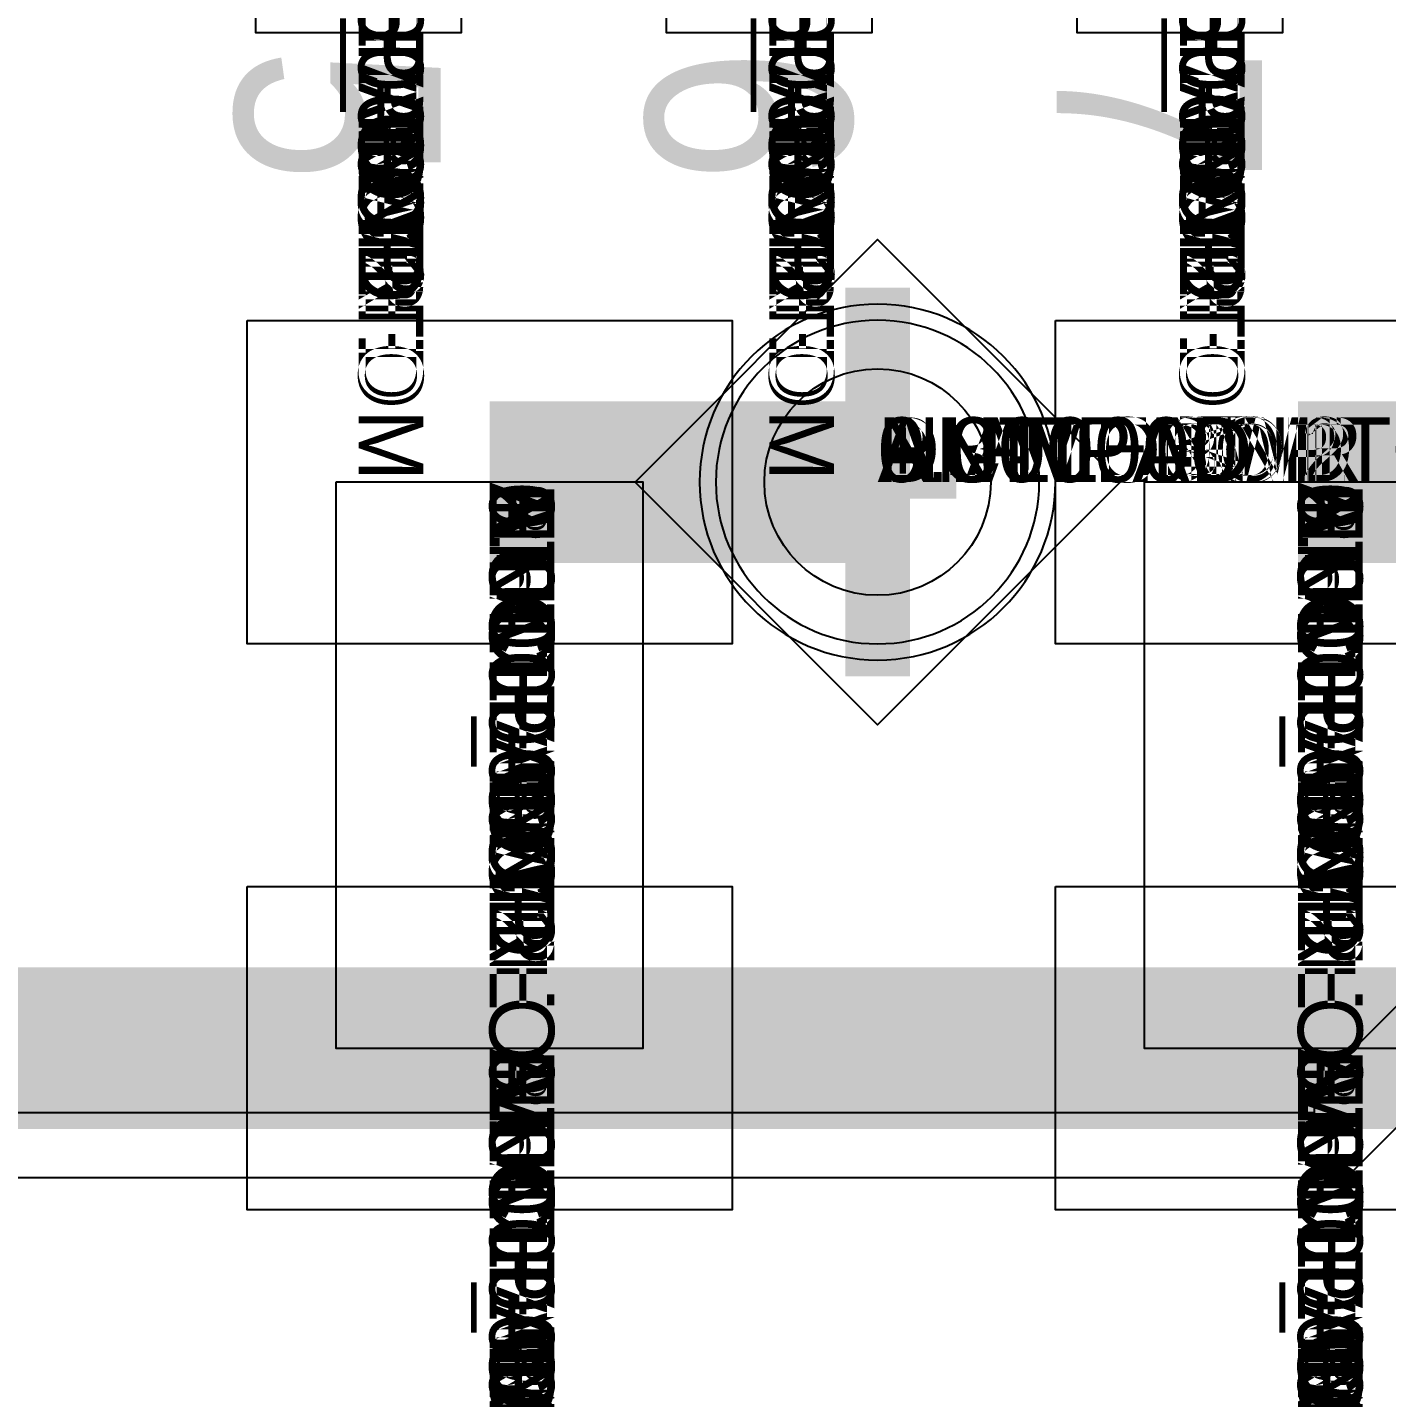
# Model space of a CAD drawing. Extents: x 0 to 323, y 0 to 320.
# Drawn here: x 138.283 to 142.488, y 255.28 to 259.462 of the extents above; entities that cross this region are included whole.
import ezdxf
from ezdxf.enums import TextEntityAlignment as Align

# ---------------------------------------------------------------- set-up
doc = ezdxf.new("R2010")
doc.units = 0
doc.header["$MEASUREMENT"] = 0
doc.layers.get('0').update_dxf_attribs({"linetype": 'CONTINUOUS'})
for name, color, linetype in [('CDN_FIGURES', 7, 'CONTINUOUS'), ('ETCH_BOTTOM', 7, 'CONTINUOUS'), ('ETCH_GND', 3, 'CONTINUOUS'), ('ETCH_INT1', 4, 'CONTINUOUS'), ('ETCH_INT2', 5, 'CONTINUOUS'), ('ETCH_PWR', 6, 'CONTINUOUS'), ('ETCH_TOP', 2, 'CONTINUOUS'), ('MANUFACTURING_NCLEGEND-1-6', 8, 'CONTINUOUS'), ('PACKAGE_GEOMETRY_ASSEMBLY_TOP', 11, 'CONTINUOUS'), ('PACKAGE_GEOMETRY_PIN_NUMBER', 9, 'CONTINUOUS')]:
    doc.layers.add(name, color=color, linetype=linetype)

# ---------------------------------------------------------------- blocks, each defined once
blk = doc.blocks.new('PAD_INFO')
for tag in ['SHAPE_TYPE', 'PAD_HEIGHT', 'PAD_LAYER', 'PAD_TYPE', 'PAD_WIDTH']:
    blk.add_attdef(tag, (0, 0), '', height=0.2)
at = {"flags": 2}
blk.add_attdef('CDN_TYPE', (0, 0), '', height=0.2, dxfattribs=at)
blk = doc.blocks.new('DRILL_INFO')
at = {"flags": 2}
blk.add_attdef('CDN_TYPE', (0, 0), '', height=0.2, dxfattribs=at)
for tag in ['FSHAPE', 'FCHAR', 'DRILL_HEIGHT', 'DIAMETER', 'PLATED', 'DRILL_WIDTH']:
    blk.add_attdef(tag, (0, 0), '', height=0.2)
blk = doc.blocks.new('VIA0700X0300')
at = {"layer": 'ETCH_BOTTOM'}
blk.add_circle((0, 0), 0.35, dxfattribs=at)
at = {"layer": 'ETCH_GND'}
blk.add_circle((0, 0), 0.35, dxfattribs=at)
at = {"layer": 'ETCH_INT1'}
blk.add_circle((0, 0), 0.35, dxfattribs=at)
at = {"layer": 'ETCH_INT2'}
blk.add_circle((0, 0), 0.35, dxfattribs=at)
at = {"layer": 'ETCH_PWR'}
blk.add_circle((0, 0), 0.35, dxfattribs=at)
at = {"layer": 'ETCH_TOP'}
blk.add_circle((0, 0), 0.35, dxfattribs=at)
ref = blk.add_blockref('PAD_INFO', (0, 0))
ref.add_attrib('PAD_LAYER', 'ETCH_TOP', (0, 0), dxfattribs={"height": 0.2})
ref.add_attrib('SHAPE_TYPE', 'NULL', (0, 0), dxfattribs={"height": 0.2})
ref.add_attrib('PAD_TYPE', 'ANTIPAD', (0, 0), dxfattribs={"height": 0.2})
ref.add_attrib('PAD_WIDTH', '0.000000', (0, 0), dxfattribs={"height": 0.2})
ref.add_attrib('PAD_HEIGHT', '0.000000', (0, 0), dxfattribs={"height": 0.2})
ref = blk.add_blockref('PAD_INFO', (0, 0))
ref.add_attrib('PAD_LAYER', 'ETCH_GND', (0, 0), dxfattribs={"height": 0.2})
ref.add_attrib('SHAPE_TYPE', 'NULL', (0, 0), dxfattribs={"height": 0.2})
ref.add_attrib('PAD_TYPE', 'ANTIPAD', (0, 0), dxfattribs={"height": 0.2})
ref.add_attrib('PAD_WIDTH', '0.000000', (0, 0), dxfattribs={"height": 0.2})
ref.add_attrib('PAD_HEIGHT', '0.000000', (0, 0), dxfattribs={"height": 0.2})
ref = blk.add_blockref('PAD_INFO', (0, 0))
ref.add_attrib('PAD_LAYER', 'ETCH_INT1', (0, 0), dxfattribs={"height": 0.2})
ref.add_attrib('SHAPE_TYPE', 'NULL', (0, 0), dxfattribs={"height": 0.2})
ref.add_attrib('PAD_TYPE', 'ANTIPAD', (0, 0), dxfattribs={"height": 0.2})
ref.add_attrib('PAD_WIDTH', '0.000000', (0, 0), dxfattribs={"height": 0.2})
ref.add_attrib('PAD_HEIGHT', '0.000000', (0, 0), dxfattribs={"height": 0.2})
ref = blk.add_blockref('PAD_INFO', (0, 0))
ref.add_attrib('PAD_LAYER', 'ETCH_INT2', (0, 0), dxfattribs={"height": 0.2})
ref.add_attrib('SHAPE_TYPE', 'NULL', (0, 0), dxfattribs={"height": 0.2})
ref.add_attrib('PAD_TYPE', 'ANTIPAD', (0, 0), dxfattribs={"height": 0.2})
ref.add_attrib('PAD_WIDTH', '0.000000', (0, 0), dxfattribs={"height": 0.2})
ref.add_attrib('PAD_HEIGHT', '0.000000', (0, 0), dxfattribs={"height": 0.2})
ref = blk.add_blockref('PAD_INFO', (0, 0))
ref.add_attrib('PAD_LAYER', 'ETCH_PWR', (0, 0), dxfattribs={"height": 0.2})
ref.add_attrib('SHAPE_TYPE', 'NULL', (0, 0), dxfattribs={"height": 0.2})
ref.add_attrib('PAD_TYPE', 'ANTIPAD', (0, 0), dxfattribs={"height": 0.2})
ref.add_attrib('PAD_WIDTH', '0.000000', (0, 0), dxfattribs={"height": 0.2})
ref.add_attrib('PAD_HEIGHT', '0.000000', (0, 0), dxfattribs={"height": 0.2})
ref = blk.add_blockref('PAD_INFO', (0, 0))
ref.add_attrib('PAD_LAYER', 'ETCH_BOTTOM', (0, 0), dxfattribs={"height": 0.2})
ref.add_attrib('SHAPE_TYPE', 'NULL', (0, 0), dxfattribs={"height": 0.2})
ref.add_attrib('PAD_TYPE', 'ANTIPAD', (0, 0), dxfattribs={"height": 0.2})
ref.add_attrib('PAD_WIDTH', '0.000000', (0, 0), dxfattribs={"height": 0.2})
ref.add_attrib('PAD_HEIGHT', '0.000000', (0, 0), dxfattribs={"height": 0.2})
ref = blk.add_blockref('PAD_INFO', (0, 0))
ref.add_attrib('PAD_LAYER', 'ETCH_TOP', (0, 0), dxfattribs={"height": 0.2})
ref.add_attrib('SHAPE_TYPE', 'NULL', (0, 0), dxfattribs={"height": 0.2})
ref.add_attrib('PAD_TYPE', 'THERMAL', (0, 0), dxfattribs={"height": 0.2})
ref.add_attrib('PAD_WIDTH', '0.000000', (0, 0), dxfattribs={"height": 0.2})
ref.add_attrib('PAD_HEIGHT', '0.000000', (0, 0), dxfattribs={"height": 0.2})
ref = blk.add_blockref('PAD_INFO', (0, 0))
ref.add_attrib('PAD_LAYER', 'ETCH_GND', (0, 0), dxfattribs={"height": 0.2})
ref.add_attrib('SHAPE_TYPE', 'NULL', (0, 0), dxfattribs={"height": 0.2})
ref.add_attrib('PAD_TYPE', 'THERMAL', (0, 0), dxfattribs={"height": 0.2})
ref.add_attrib('PAD_WIDTH', '0.000000', (0, 0), dxfattribs={"height": 0.2})
ref.add_attrib('PAD_HEIGHT', '0.000000', (0, 0), dxfattribs={"height": 0.2})
ref = blk.add_blockref('PAD_INFO', (0, 0))
ref.add_attrib('PAD_LAYER', 'ETCH_INT1', (0, 0), dxfattribs={"height": 0.2})
ref.add_attrib('SHAPE_TYPE', 'NULL', (0, 0), dxfattribs={"height": 0.2})
ref.add_attrib('PAD_TYPE', 'THERMAL', (0, 0), dxfattribs={"height": 0.2})
ref.add_attrib('PAD_WIDTH', '0.000000', (0, 0), dxfattribs={"height": 0.2})
ref.add_attrib('PAD_HEIGHT', '0.000000', (0, 0), dxfattribs={"height": 0.2})
ref = blk.add_blockref('PAD_INFO', (0, 0))
ref.add_attrib('PAD_LAYER', 'ETCH_INT2', (0, 0), dxfattribs={"height": 0.2})
ref.add_attrib('SHAPE_TYPE', 'NULL', (0, 0), dxfattribs={"height": 0.2})
ref.add_attrib('PAD_TYPE', 'THERMAL', (0, 0), dxfattribs={"height": 0.2})
ref.add_attrib('PAD_WIDTH', '0.000000', (0, 0), dxfattribs={"height": 0.2})
ref.add_attrib('PAD_HEIGHT', '0.000000', (0, 0), dxfattribs={"height": 0.2})
ref = blk.add_blockref('PAD_INFO', (0, 0))
ref.add_attrib('PAD_LAYER', 'ETCH_PWR', (0, 0), dxfattribs={"height": 0.2})
ref.add_attrib('SHAPE_TYPE', 'NULL', (0, 0), dxfattribs={"height": 0.2})
ref.add_attrib('PAD_TYPE', 'THERMAL', (0, 0), dxfattribs={"height": 0.2})
ref.add_attrib('PAD_WIDTH', '0.000000', (0, 0), dxfattribs={"height": 0.2})
ref.add_attrib('PAD_HEIGHT', '0.000000', (0, 0), dxfattribs={"height": 0.2})
ref = blk.add_blockref('PAD_INFO', (0, 0))
ref.add_attrib('PAD_LAYER', 'ETCH_BOTTOM', (0, 0), dxfattribs={"height": 0.2})
ref.add_attrib('SHAPE_TYPE', 'NULL', (0, 0), dxfattribs={"height": 0.2})
ref.add_attrib('PAD_TYPE', 'THERMAL', (0, 0), dxfattribs={"height": 0.2})
ref.add_attrib('PAD_WIDTH', '0.000000', (0, 0), dxfattribs={"height": 0.2})
ref.add_attrib('PAD_HEIGHT', '0.000000', (0, 0), dxfattribs={"height": 0.2})
ref = blk.add_blockref('PAD_INFO', (0, 0))
ref.add_attrib('PAD_LAYER', 'ETCH_TOP', (0, 0), dxfattribs={"height": 0.2})
ref.add_attrib('SHAPE_TYPE', 'CIRCLE', (0, 0), dxfattribs={"height": 0.2})
ref.add_attrib('PAD_TYPE', 'REGULAR', (0, 0), dxfattribs={"height": 0.2})
ref.add_attrib('PAD_WIDTH', '0.700000', (0, 0), dxfattribs={"height": 0.2})
ref.add_attrib('PAD_HEIGHT', '0.700000', (0, 0), dxfattribs={"height": 0.2})
ref = blk.add_blockref('PAD_INFO', (0, 0))
ref.add_attrib('PAD_LAYER', 'ETCH_GND', (0, 0), dxfattribs={"height": 0.2})
ref.add_attrib('SHAPE_TYPE', 'CIRCLE', (0, 0), dxfattribs={"height": 0.2})
ref.add_attrib('PAD_TYPE', 'REGULAR', (0, 0), dxfattribs={"height": 0.2})
ref.add_attrib('PAD_WIDTH', '0.700000', (0, 0), dxfattribs={"height": 0.2})
ref.add_attrib('PAD_HEIGHT', '0.700000', (0, 0), dxfattribs={"height": 0.2})
ref = blk.add_blockref('PAD_INFO', (0, 0))
ref.add_attrib('PAD_LAYER', 'ETCH_INT1', (0, 0), dxfattribs={"height": 0.2})
ref.add_attrib('SHAPE_TYPE', 'CIRCLE', (0, 0), dxfattribs={"height": 0.2})
ref.add_attrib('PAD_TYPE', 'REGULAR', (0, 0), dxfattribs={"height": 0.2})
ref.add_attrib('PAD_WIDTH', '0.700000', (0, 0), dxfattribs={"height": 0.2})
ref.add_attrib('PAD_HEIGHT', '0.700000', (0, 0), dxfattribs={"height": 0.2})
ref = blk.add_blockref('PAD_INFO', (0, 0))
ref.add_attrib('PAD_LAYER', 'ETCH_INT2', (0, 0), dxfattribs={"height": 0.2})
ref.add_attrib('SHAPE_TYPE', 'CIRCLE', (0, 0), dxfattribs={"height": 0.2})
ref.add_attrib('PAD_TYPE', 'REGULAR', (0, 0), dxfattribs={"height": 0.2})
ref.add_attrib('PAD_WIDTH', '0.700000', (0, 0), dxfattribs={"height": 0.2})
ref.add_attrib('PAD_HEIGHT', '0.700000', (0, 0), dxfattribs={"height": 0.2})
ref = blk.add_blockref('PAD_INFO', (0, 0))
ref.add_attrib('PAD_LAYER', 'ETCH_PWR', (0, 0), dxfattribs={"height": 0.2})
ref.add_attrib('SHAPE_TYPE', 'CIRCLE', (0, 0), dxfattribs={"height": 0.2})
ref.add_attrib('PAD_TYPE', 'REGULAR', (0, 0), dxfattribs={"height": 0.2})
ref.add_attrib('PAD_WIDTH', '0.700000', (0, 0), dxfattribs={"height": 0.2})
ref.add_attrib('PAD_HEIGHT', '0.700000', (0, 0), dxfattribs={"height": 0.2})
ref = blk.add_blockref('PAD_INFO', (0, 0))
ref.add_attrib('PAD_LAYER', 'ETCH_BOTTOM', (0, 0), dxfattribs={"height": 0.2})
ref.add_attrib('SHAPE_TYPE', 'CIRCLE', (0, 0), dxfattribs={"height": 0.2})
ref.add_attrib('PAD_TYPE', 'REGULAR', (0, 0), dxfattribs={"height": 0.2})
ref.add_attrib('PAD_WIDTH', '0.700000', (0, 0), dxfattribs={"height": 0.2})
ref.add_attrib('PAD_HEIGHT', '0.700000', (0, 0), dxfattribs={"height": 0.2})
ref = blk.add_blockref('DRILL_INFO', (0, 0))
ref.add_attrib('DIAMETER', '0.300000', (0, 0), dxfattribs={"height": 0.2})
ref.add_attrib('PLATED', 'PLATED', (0, 0), dxfattribs={"height": 0.2})
ref.add_attrib('FSHAPE', 'DIAMOND', (0, 0), dxfattribs={"height": 0.2})
ref.add_attrib('FCHAR', '+', (0, 0), dxfattribs={"height": 0.2})
ref.add_attrib('DRILL_WIDTH', '1.500000', (0, 0), dxfattribs={"height": 0.2})
ref.add_attrib('DRILL_HEIGHT', '1.500000', (0, 0), dxfattribs={"height": 0.2})
for tag in ['CDN_TYPE', 'PIN']:
    blk.add_attdef(tag, (0, 0), '', height=0.2)
at = {"flags": 2}
for tag in ['PSTKNAME', 'BBV']:
    blk.add_attdef(tag, (0, 0), '', height=0.2, dxfattribs=at)
blk = doc.blocks.new('FIGURE_DIAMOND')
at = {"layer": 'CDN_FIGURES'}
blk.add_lwpolyline([(-0.5, 0), (0, 0.5), (0.5, 0), (0, -0.5)], close=True, dxfattribs=at)
blk = doc.blocks.new('SMD50_25')
at = {"layer": 'ETCH_TOP'}
blk.add_lwpolyline([(-0.635, -0.3175), (-0.635, 0.3175), (0.635, 0.3175), (0.635, -0.3175)], close=True, dxfattribs=at)
ref = blk.add_blockref('PAD_INFO', (0, 0))
ref.add_attrib('PAD_LAYER', 'ETCH_TOP', (0, 0), dxfattribs={"height": 0.2})
ref.add_attrib('SHAPE_TYPE', 'NULL', (0, 0), dxfattribs={"height": 0.2})
ref.add_attrib('PAD_TYPE', 'ANTIPAD', (0, 0), dxfattribs={"height": 0.2})
ref.add_attrib('PAD_WIDTH', '0.000000', (0, 0), dxfattribs={"height": 0.2})
ref.add_attrib('PAD_HEIGHT', '0.000000', (0, 0), dxfattribs={"height": 0.2})
ref = blk.add_blockref('PAD_INFO', (0, 0))
ref.add_attrib('PAD_LAYER', 'ETCH_GND', (0, 0), dxfattribs={"height": 0.2})
ref.add_attrib('SHAPE_TYPE', 'NULL', (0, 0), dxfattribs={"height": 0.2})
ref.add_attrib('PAD_TYPE', 'ANTIPAD', (0, 0), dxfattribs={"height": 0.2})
ref.add_attrib('PAD_WIDTH', '0.000000', (0, 0), dxfattribs={"height": 0.2})
ref.add_attrib('PAD_HEIGHT', '0.000000', (0, 0), dxfattribs={"height": 0.2})
ref = blk.add_blockref('PAD_INFO', (0, 0))
ref.add_attrib('PAD_LAYER', 'ETCH_INT1', (0, 0), dxfattribs={"height": 0.2})
ref.add_attrib('SHAPE_TYPE', 'NULL', (0, 0), dxfattribs={"height": 0.2})
ref.add_attrib('PAD_TYPE', 'ANTIPAD', (0, 0), dxfattribs={"height": 0.2})
ref.add_attrib('PAD_WIDTH', '0.000000', (0, 0), dxfattribs={"height": 0.2})
ref.add_attrib('PAD_HEIGHT', '0.000000', (0, 0), dxfattribs={"height": 0.2})
ref = blk.add_blockref('PAD_INFO', (0, 0))
ref.add_attrib('PAD_LAYER', 'ETCH_INT2', (0, 0), dxfattribs={"height": 0.2})
ref.add_attrib('SHAPE_TYPE', 'NULL', (0, 0), dxfattribs={"height": 0.2})
ref.add_attrib('PAD_TYPE', 'ANTIPAD', (0, 0), dxfattribs={"height": 0.2})
ref.add_attrib('PAD_WIDTH', '0.000000', (0, 0), dxfattribs={"height": 0.2})
ref.add_attrib('PAD_HEIGHT', '0.000000', (0, 0), dxfattribs={"height": 0.2})
ref = blk.add_blockref('PAD_INFO', (0, 0))
ref.add_attrib('PAD_LAYER', 'ETCH_PWR', (0, 0), dxfattribs={"height": 0.2})
ref.add_attrib('SHAPE_TYPE', 'NULL', (0, 0), dxfattribs={"height": 0.2})
ref.add_attrib('PAD_TYPE', 'ANTIPAD', (0, 0), dxfattribs={"height": 0.2})
ref.add_attrib('PAD_WIDTH', '0.000000', (0, 0), dxfattribs={"height": 0.2})
ref.add_attrib('PAD_HEIGHT', '0.000000', (0, 0), dxfattribs={"height": 0.2})
ref = blk.add_blockref('PAD_INFO', (0, 0))
ref.add_attrib('PAD_LAYER', 'ETCH_BOTTOM', (0, 0), dxfattribs={"height": 0.2})
ref.add_attrib('SHAPE_TYPE', 'NULL', (0, 0), dxfattribs={"height": 0.2})
ref.add_attrib('PAD_TYPE', 'ANTIPAD', (0, 0), dxfattribs={"height": 0.2})
ref.add_attrib('PAD_WIDTH', '0.000000', (0, 0), dxfattribs={"height": 0.2})
ref.add_attrib('PAD_HEIGHT', '0.000000', (0, 0), dxfattribs={"height": 0.2})
ref = blk.add_blockref('PAD_INFO', (0, 0))
ref.add_attrib('PAD_LAYER', 'ETCH_TOP', (0, 0), dxfattribs={"height": 0.2})
ref.add_attrib('SHAPE_TYPE', 'NULL', (0, 0), dxfattribs={"height": 0.2})
ref.add_attrib('PAD_TYPE', 'THERMAL', (0, 0), dxfattribs={"height": 0.2})
ref.add_attrib('PAD_WIDTH', '0.000000', (0, 0), dxfattribs={"height": 0.2})
ref.add_attrib('PAD_HEIGHT', '0.000000', (0, 0), dxfattribs={"height": 0.2})
ref = blk.add_blockref('PAD_INFO', (0, 0))
ref.add_attrib('PAD_LAYER', 'ETCH_GND', (0, 0), dxfattribs={"height": 0.2})
ref.add_attrib('SHAPE_TYPE', 'NULL', (0, 0), dxfattribs={"height": 0.2})
ref.add_attrib('PAD_TYPE', 'THERMAL', (0, 0), dxfattribs={"height": 0.2})
ref.add_attrib('PAD_WIDTH', '0.000000', (0, 0), dxfattribs={"height": 0.2})
ref.add_attrib('PAD_HEIGHT', '0.000000', (0, 0), dxfattribs={"height": 0.2})
ref = blk.add_blockref('PAD_INFO', (0, 0))
ref.add_attrib('PAD_LAYER', 'ETCH_INT1', (0, 0), dxfattribs={"height": 0.2})
ref.add_attrib('SHAPE_TYPE', 'NULL', (0, 0), dxfattribs={"height": 0.2})
ref.add_attrib('PAD_TYPE', 'THERMAL', (0, 0), dxfattribs={"height": 0.2})
ref.add_attrib('PAD_WIDTH', '0.000000', (0, 0), dxfattribs={"height": 0.2})
ref.add_attrib('PAD_HEIGHT', '0.000000', (0, 0), dxfattribs={"height": 0.2})
ref = blk.add_blockref('PAD_INFO', (0, 0))
ref.add_attrib('PAD_LAYER', 'ETCH_INT2', (0, 0), dxfattribs={"height": 0.2})
ref.add_attrib('SHAPE_TYPE', 'NULL', (0, 0), dxfattribs={"height": 0.2})
ref.add_attrib('PAD_TYPE', 'THERMAL', (0, 0), dxfattribs={"height": 0.2})
ref.add_attrib('PAD_WIDTH', '0.000000', (0, 0), dxfattribs={"height": 0.2})
ref.add_attrib('PAD_HEIGHT', '0.000000', (0, 0), dxfattribs={"height": 0.2})
ref = blk.add_blockref('PAD_INFO', (0, 0))
ref.add_attrib('PAD_LAYER', 'ETCH_PWR', (0, 0), dxfattribs={"height": 0.2})
ref.add_attrib('SHAPE_TYPE', 'NULL', (0, 0), dxfattribs={"height": 0.2})
ref.add_attrib('PAD_TYPE', 'THERMAL', (0, 0), dxfattribs={"height": 0.2})
ref.add_attrib('PAD_WIDTH', '0.000000', (0, 0), dxfattribs={"height": 0.2})
ref.add_attrib('PAD_HEIGHT', '0.000000', (0, 0), dxfattribs={"height": 0.2})
ref = blk.add_blockref('PAD_INFO', (0, 0))
ref.add_attrib('PAD_LAYER', 'ETCH_BOTTOM', (0, 0), dxfattribs={"height": 0.2})
ref.add_attrib('SHAPE_TYPE', 'NULL', (0, 0), dxfattribs={"height": 0.2})
ref.add_attrib('PAD_TYPE', 'THERMAL', (0, 0), dxfattribs={"height": 0.2})
ref.add_attrib('PAD_WIDTH', '0.000000', (0, 0), dxfattribs={"height": 0.2})
ref.add_attrib('PAD_HEIGHT', '0.000000', (0, 0), dxfattribs={"height": 0.2})
ref = blk.add_blockref('PAD_INFO', (0, 0))
ref.add_attrib('PAD_LAYER', 'ETCH_TOP', (0, 0), dxfattribs={"height": 0.2})
ref.add_attrib('SHAPE_TYPE', 'RECTANGLE', (0, 0), dxfattribs={"height": 0.2})
ref.add_attrib('PAD_TYPE', 'REGULAR', (0, 0), dxfattribs={"height": 0.2})
ref.add_attrib('PAD_WIDTH', '1.270000', (0, 0), dxfattribs={"height": 0.2})
ref.add_attrib('PAD_HEIGHT', '0.635000', (0, 0), dxfattribs={"height": 0.2})
ref = blk.add_blockref('PAD_INFO', (0, 0))
ref.add_attrib('PAD_LAYER', 'ETCH_GND', (0, 0), dxfattribs={"height": 0.2})
ref.add_attrib('SHAPE_TYPE', 'NULL', (0, 0), dxfattribs={"height": 0.2})
ref.add_attrib('PAD_TYPE', 'REGULAR', (0, 0), dxfattribs={"height": 0.2})
ref.add_attrib('PAD_WIDTH', '0.000000', (0, 0), dxfattribs={"height": 0.2})
ref.add_attrib('PAD_HEIGHT', '0.000000', (0, 0), dxfattribs={"height": 0.2})
ref = blk.add_blockref('PAD_INFO', (0, 0))
ref.add_attrib('PAD_LAYER', 'ETCH_INT1', (0, 0), dxfattribs={"height": 0.2})
ref.add_attrib('SHAPE_TYPE', 'NULL', (0, 0), dxfattribs={"height": 0.2})
ref.add_attrib('PAD_TYPE', 'REGULAR', (0, 0), dxfattribs={"height": 0.2})
ref.add_attrib('PAD_WIDTH', '0.000000', (0, 0), dxfattribs={"height": 0.2})
ref.add_attrib('PAD_HEIGHT', '0.000000', (0, 0), dxfattribs={"height": 0.2})
ref = blk.add_blockref('PAD_INFO', (0, 0))
ref.add_attrib('PAD_LAYER', 'ETCH_INT2', (0, 0), dxfattribs={"height": 0.2})
ref.add_attrib('SHAPE_TYPE', 'NULL', (0, 0), dxfattribs={"height": 0.2})
ref.add_attrib('PAD_TYPE', 'REGULAR', (0, 0), dxfattribs={"height": 0.2})
ref.add_attrib('PAD_WIDTH', '0.000000', (0, 0), dxfattribs={"height": 0.2})
ref.add_attrib('PAD_HEIGHT', '0.000000', (0, 0), dxfattribs={"height": 0.2})
ref = blk.add_blockref('PAD_INFO', (0, 0))
ref.add_attrib('PAD_LAYER', 'ETCH_PWR', (0, 0), dxfattribs={"height": 0.2})
ref.add_attrib('SHAPE_TYPE', 'NULL', (0, 0), dxfattribs={"height": 0.2})
ref.add_attrib('PAD_TYPE', 'REGULAR', (0, 0), dxfattribs={"height": 0.2})
ref.add_attrib('PAD_WIDTH', '0.000000', (0, 0), dxfattribs={"height": 0.2})
ref.add_attrib('PAD_HEIGHT', '0.000000', (0, 0), dxfattribs={"height": 0.2})
ref = blk.add_blockref('PAD_INFO', (0, 0))
ref.add_attrib('PAD_LAYER', 'ETCH_BOTTOM', (0, 0), dxfattribs={"height": 0.2})
ref.add_attrib('SHAPE_TYPE', 'NULL', (0, 0), dxfattribs={"height": 0.2})
ref.add_attrib('PAD_TYPE', 'REGULAR', (0, 0), dxfattribs={"height": 0.2})
ref.add_attrib('PAD_WIDTH', '0.000000', (0, 0), dxfattribs={"height": 0.2})
ref.add_attrib('PAD_HEIGHT', '0.000000', (0, 0), dxfattribs={"height": 0.2})
ref = blk.add_blockref('DRILL_INFO', (0, 0))
ref.add_attrib('DIAMETER', '0.000000', (0, 0), dxfattribs={"height": 0.2})
ref.add_attrib('PLATED', 'NON_PLATED', (0, 0), dxfattribs={"height": 0.2})
ref.add_attrib('FSHAPE', 'NULL', (0, 0), dxfattribs={"height": 0.2})
ref.add_attrib('DRILL_WIDTH', '0.000000', (0, 0), dxfattribs={"height": 0.2})
ref.add_attrib('DRILL_HEIGHT', '0.000000', (0, 0), dxfattribs={"height": 0.2})
for tag in ['CDN_TYPE', 'PIN']:
    blk.add_attdef(tag, (0, 0), '', height=0.2)
at = {"flags": 2}
for tag in ['PSTKNAME', 'BBV']:
    blk.add_attdef(tag, (0, 0), '', height=0.2, dxfattribs=at)
blk = doc.blocks.new('SOIC8')
at = {"layer": 'ETCH_TOP'}
for p in [(2.4765, 0.635), (2.4765, -1.905), (2.4765, -0.635)]:
    blk.add_blockref('SMD50_25', p, dxfattribs=at)
at = {"flags": 2}
for tag in ['SYMBOL_TYPE', 'CDN_TYPE', 'REFDES']:
    blk.add_attdef(tag, (0, 0), '', height=0.2, dxfattribs=at)
blk = doc.blocks.new('RC1000X1500TS')
at = {"layer": 'ETCH_TOP'}
blk.add_lwpolyline([(-0.5, -0.75), (-0.5, 0.75), (0.5, 0.75), (0.5, -0.75)], close=True, dxfattribs=at)
ref = blk.add_blockref('PAD_INFO', (0, 0))
ref.add_attrib('PAD_LAYER', 'ETCH_TOP', (0, 0), dxfattribs={"height": 0.2})
ref.add_attrib('SHAPE_TYPE', 'NULL', (0, 0), dxfattribs={"height": 0.2})
ref.add_attrib('PAD_TYPE', 'ANTIPAD', (0, 0), dxfattribs={"height": 0.2})
ref.add_attrib('PAD_WIDTH', '0.000000', (0, 0), dxfattribs={"height": 0.2})
ref.add_attrib('PAD_HEIGHT', '0.000000', (0, 0), dxfattribs={"height": 0.2})
ref = blk.add_blockref('PAD_INFO', (0, 0))
ref.add_attrib('PAD_LAYER', 'ETCH_GND', (0, 0), dxfattribs={"height": 0.2})
ref.add_attrib('SHAPE_TYPE', 'NULL', (0, 0), dxfattribs={"height": 0.2})
ref.add_attrib('PAD_TYPE', 'ANTIPAD', (0, 0), dxfattribs={"height": 0.2})
ref.add_attrib('PAD_WIDTH', '0.000000', (0, 0), dxfattribs={"height": 0.2})
ref.add_attrib('PAD_HEIGHT', '0.000000', (0, 0), dxfattribs={"height": 0.2})
ref = blk.add_blockref('PAD_INFO', (0, 0))
ref.add_attrib('PAD_LAYER', 'ETCH_INT1', (0, 0), dxfattribs={"height": 0.2})
ref.add_attrib('SHAPE_TYPE', 'NULL', (0, 0), dxfattribs={"height": 0.2})
ref.add_attrib('PAD_TYPE', 'ANTIPAD', (0, 0), dxfattribs={"height": 0.2})
ref.add_attrib('PAD_WIDTH', '0.000000', (0, 0), dxfattribs={"height": 0.2})
ref.add_attrib('PAD_HEIGHT', '0.000000', (0, 0), dxfattribs={"height": 0.2})
ref = blk.add_blockref('PAD_INFO', (0, 0))
ref.add_attrib('PAD_LAYER', 'ETCH_INT2', (0, 0), dxfattribs={"height": 0.2})
ref.add_attrib('SHAPE_TYPE', 'NULL', (0, 0), dxfattribs={"height": 0.2})
ref.add_attrib('PAD_TYPE', 'ANTIPAD', (0, 0), dxfattribs={"height": 0.2})
ref.add_attrib('PAD_WIDTH', '0.000000', (0, 0), dxfattribs={"height": 0.2})
ref.add_attrib('PAD_HEIGHT', '0.000000', (0, 0), dxfattribs={"height": 0.2})
ref = blk.add_blockref('PAD_INFO', (0, 0))
ref.add_attrib('PAD_LAYER', 'ETCH_PWR', (0, 0), dxfattribs={"height": 0.2})
ref.add_attrib('SHAPE_TYPE', 'NULL', (0, 0), dxfattribs={"height": 0.2})
ref.add_attrib('PAD_TYPE', 'ANTIPAD', (0, 0), dxfattribs={"height": 0.2})
ref.add_attrib('PAD_WIDTH', '0.000000', (0, 0), dxfattribs={"height": 0.2})
ref.add_attrib('PAD_HEIGHT', '0.000000', (0, 0), dxfattribs={"height": 0.2})
ref = blk.add_blockref('PAD_INFO', (0, 0))
ref.add_attrib('PAD_LAYER', 'ETCH_BOTTOM', (0, 0), dxfattribs={"height": 0.2})
ref.add_attrib('SHAPE_TYPE', 'NULL', (0, 0), dxfattribs={"height": 0.2})
ref.add_attrib('PAD_TYPE', 'ANTIPAD', (0, 0), dxfattribs={"height": 0.2})
ref.add_attrib('PAD_WIDTH', '0.000000', (0, 0), dxfattribs={"height": 0.2})
ref.add_attrib('PAD_HEIGHT', '0.000000', (0, 0), dxfattribs={"height": 0.2})
ref = blk.add_blockref('PAD_INFO', (0, 0))
ref.add_attrib('PAD_LAYER', 'ETCH_TOP', (0, 0), dxfattribs={"height": 0.2})
ref.add_attrib('SHAPE_TYPE', 'NULL', (0, 0), dxfattribs={"height": 0.2})
ref.add_attrib('PAD_TYPE', 'THERMAL', (0, 0), dxfattribs={"height": 0.2})
ref.add_attrib('PAD_WIDTH', '0.000000', (0, 0), dxfattribs={"height": 0.2})
ref.add_attrib('PAD_HEIGHT', '0.000000', (0, 0), dxfattribs={"height": 0.2})
ref = blk.add_blockref('PAD_INFO', (0, 0))
ref.add_attrib('PAD_LAYER', 'ETCH_GND', (0, 0), dxfattribs={"height": 0.2})
ref.add_attrib('SHAPE_TYPE', 'NULL', (0, 0), dxfattribs={"height": 0.2})
ref.add_attrib('PAD_TYPE', 'THERMAL', (0, 0), dxfattribs={"height": 0.2})
ref.add_attrib('PAD_WIDTH', '0.000000', (0, 0), dxfattribs={"height": 0.2})
ref.add_attrib('PAD_HEIGHT', '0.000000', (0, 0), dxfattribs={"height": 0.2})
ref = blk.add_blockref('PAD_INFO', (0, 0))
ref.add_attrib('PAD_LAYER', 'ETCH_INT1', (0, 0), dxfattribs={"height": 0.2})
ref.add_attrib('SHAPE_TYPE', 'NULL', (0, 0), dxfattribs={"height": 0.2})
ref.add_attrib('PAD_TYPE', 'THERMAL', (0, 0), dxfattribs={"height": 0.2})
ref.add_attrib('PAD_WIDTH', '0.000000', (0, 0), dxfattribs={"height": 0.2})
ref.add_attrib('PAD_HEIGHT', '0.000000', (0, 0), dxfattribs={"height": 0.2})
ref = blk.add_blockref('PAD_INFO', (0, 0))
ref.add_attrib('PAD_LAYER', 'ETCH_INT2', (0, 0), dxfattribs={"height": 0.2})
ref.add_attrib('SHAPE_TYPE', 'NULL', (0, 0), dxfattribs={"height": 0.2})
ref.add_attrib('PAD_TYPE', 'THERMAL', (0, 0), dxfattribs={"height": 0.2})
ref.add_attrib('PAD_WIDTH', '0.000000', (0, 0), dxfattribs={"height": 0.2})
ref.add_attrib('PAD_HEIGHT', '0.000000', (0, 0), dxfattribs={"height": 0.2})
ref = blk.add_blockref('PAD_INFO', (0, 0))
ref.add_attrib('PAD_LAYER', 'ETCH_PWR', (0, 0), dxfattribs={"height": 0.2})
ref.add_attrib('SHAPE_TYPE', 'NULL', (0, 0), dxfattribs={"height": 0.2})
ref.add_attrib('PAD_TYPE', 'THERMAL', (0, 0), dxfattribs={"height": 0.2})
ref.add_attrib('PAD_WIDTH', '0.000000', (0, 0), dxfattribs={"height": 0.2})
ref.add_attrib('PAD_HEIGHT', '0.000000', (0, 0), dxfattribs={"height": 0.2})
ref = blk.add_blockref('PAD_INFO', (0, 0))
ref.add_attrib('PAD_LAYER', 'ETCH_BOTTOM', (0, 0), dxfattribs={"height": 0.2})
ref.add_attrib('SHAPE_TYPE', 'NULL', (0, 0), dxfattribs={"height": 0.2})
ref.add_attrib('PAD_TYPE', 'THERMAL', (0, 0), dxfattribs={"height": 0.2})
ref.add_attrib('PAD_WIDTH', '0.000000', (0, 0), dxfattribs={"height": 0.2})
ref.add_attrib('PAD_HEIGHT', '0.000000', (0, 0), dxfattribs={"height": 0.2})
ref = blk.add_blockref('PAD_INFO', (0, 0))
ref.add_attrib('PAD_LAYER', 'ETCH_GND', (0, 0), dxfattribs={"height": 0.2})
ref.add_attrib('SHAPE_TYPE', 'NULL', (0, 0), dxfattribs={"height": 0.2})
ref.add_attrib('PAD_TYPE', 'REGULAR', (0, 0), dxfattribs={"height": 0.2})
ref.add_attrib('PAD_WIDTH', '0.000000', (0, 0), dxfattribs={"height": 0.2})
ref.add_attrib('PAD_HEIGHT', '0.000000', (0, 0), dxfattribs={"height": 0.2})
ref = blk.add_blockref('PAD_INFO', (0, 0))
ref.add_attrib('PAD_LAYER', 'ETCH_INT1', (0, 0), dxfattribs={"height": 0.2})
ref.add_attrib('SHAPE_TYPE', 'NULL', (0, 0), dxfattribs={"height": 0.2})
ref.add_attrib('PAD_TYPE', 'REGULAR', (0, 0), dxfattribs={"height": 0.2})
ref.add_attrib('PAD_WIDTH', '0.000000', (0, 0), dxfattribs={"height": 0.2})
ref.add_attrib('PAD_HEIGHT', '0.000000', (0, 0), dxfattribs={"height": 0.2})
ref = blk.add_blockref('PAD_INFO', (0, 0))
ref.add_attrib('PAD_LAYER', 'ETCH_INT2', (0, 0), dxfattribs={"height": 0.2})
ref.add_attrib('SHAPE_TYPE', 'NULL', (0, 0), dxfattribs={"height": 0.2})
ref.add_attrib('PAD_TYPE', 'REGULAR', (0, 0), dxfattribs={"height": 0.2})
ref.add_attrib('PAD_WIDTH', '0.000000', (0, 0), dxfattribs={"height": 0.2})
ref.add_attrib('PAD_HEIGHT', '0.000000', (0, 0), dxfattribs={"height": 0.2})
ref = blk.add_blockref('PAD_INFO', (0, 0))
ref.add_attrib('PAD_LAYER', 'ETCH_PWR', (0, 0), dxfattribs={"height": 0.2})
ref.add_attrib('SHAPE_TYPE', 'NULL', (0, 0), dxfattribs={"height": 0.2})
ref.add_attrib('PAD_TYPE', 'REGULAR', (0, 0), dxfattribs={"height": 0.2})
ref.add_attrib('PAD_WIDTH', '0.000000', (0, 0), dxfattribs={"height": 0.2})
ref.add_attrib('PAD_HEIGHT', '0.000000', (0, 0), dxfattribs={"height": 0.2})
ref = blk.add_blockref('PAD_INFO', (0, 0))
ref.add_attrib('PAD_LAYER', 'ETCH_BOTTOM', (0, 0), dxfattribs={"height": 0.2})
ref.add_attrib('SHAPE_TYPE', 'NULL', (0, 0), dxfattribs={"height": 0.2})
ref.add_attrib('PAD_TYPE', 'REGULAR', (0, 0), dxfattribs={"height": 0.2})
ref.add_attrib('PAD_WIDTH', '0.000000', (0, 0), dxfattribs={"height": 0.2})
ref.add_attrib('PAD_HEIGHT', '0.000000', (0, 0), dxfattribs={"height": 0.2})
ref = blk.add_blockref('DRILL_INFO', (0, 0))
ref.add_attrib('DIAMETER', '0.000000', (0, 0), dxfattribs={"height": 0.2})
ref.add_attrib('PLATED', 'PLATED', (0, 0), dxfattribs={"height": 0.2})
ref.add_attrib('FSHAPE', 'NULL', (0, 0), dxfattribs={"height": 0.2})
ref.add_attrib('DRILL_WIDTH', '0.000000', (0, 0), dxfattribs={"height": 0.2})
ref.add_attrib('DRILL_HEIGHT', '0.000000', (0, 0), dxfattribs={"height": 0.2})
ref = blk.add_blockref('PAD_INFO', (0, 0))
ref.add_attrib('PAD_LAYER', 'ETCH_TOP', (0, 0), dxfattribs={"height": 0.2})
ref.add_attrib('SHAPE_TYPE', 'RECTANGLE', (0, 0), dxfattribs={"height": 0.2})
ref.add_attrib('PAD_TYPE', 'REGULAR', (0, 0), dxfattribs={"height": 0.2})
ref.add_attrib('PAD_WIDTH', '1.000000', (0, 0), dxfattribs={"height": 0.2})
ref.add_attrib('PAD_HEIGHT', '1.500000', (0, 0), dxfattribs={"height": 0.2})
for tag in ['CDN_TYPE', 'PIN']:
    blk.add_attdef(tag, (0, 0), '', height=0.2)
at = {"flags": 2}
for tag in ['PSTKNAME', 'BBV']:
    blk.add_attdef(tag, (0, 0), '', height=0.2, dxfattribs=at)
blk = doc.blocks.new('F56')
at = {"layer": 'PACKAGE_GEOMETRY_ASSEMBLY_TOP'}
blk.add_lwpolyline([(0, -0.475), (1.75, -0.475), (1.75, 0.475), (0, 0.475)], close=True, dxfattribs=at)
at = {"layer": 'ETCH_TOP'}
ref = blk.add_blockref('RC1000X1500TS', (0, 0), dxfattribs=at)
ref.add_attrib('CDN_TYPE', 'PIN', (0, 0), dxfattribs={"height": 0.2})
ref.add_attrib('PIN', '1', (0, 0), dxfattribs={"height": 0.2})
ref = blk.add_blockref('RC1000X1500TS', (1.75, 0), dxfattribs=at)
ref.add_attrib('CDN_TYPE', 'PIN', (0, 0), dxfattribs={"height": 0.2})
ref.add_attrib('PIN', '2', (0, 0), dxfattribs={"height": 0.2})
at = {"flags": 2}
for tag in ['SYMBOL_TYPE', 'CDN_TYPE', 'REFDES']:
    blk.add_attdef(tag, (0, 0), '', height=0.2, dxfattribs=at)

msp = doc.modelspace()

# ---------------------------------------------------------------- linework, layer by layer
at = {"layer": 'ETCH_BOTTOM'}
for points in [[(140.9126, 258.0555, 0.2, 0.2, 0), (140.9126, 258.6563, 0.2, 0.2, 0)], [(140.9126, 257.4547, 0.2, 0.2, 0), (140.9126, 258.0555, 0.2, 0.2, 0)]]:
    msp.add_lwpolyline(points, format="xyseb", dxfattribs=at)
msp.add_lwpolyline([(141.4627, 258.0555, 1), (140.3625, 258.0555, 1)], format="xyb", close=True, dxfattribs=at)
at = {"layer": 'ETCH_INT1'}
msp.add_lwpolyline([(141.4127, 258.0555, 1), (140.4125, 258.0555, 1)], format="xyb", close=True, dxfattribs=at)
at = {"layer": 'ETCH_INT2'}
msp.add_lwpolyline([(140.9126, 258.5556, 1), (140.9126, 257.5554, 1)], format="xyb", close=True, dxfattribs=at)
at = {"layer": 'ETCH_PWR'}
msp.add_lwpolyline([(155.3126, 265.5055), (150.8126, 261.0055), (150.8126, 258.0805), (149.7876, 258.0805), (149.3126, 257.6055), (148.8126, 257.6055), (147.6376, 258.7805), (144.8626, 258.7805), (142.2626, 256.1805), (142.2626, 256.1055), (134.6126, 256.1055), (132.7126, 258.0055), (130.7626, 258.0055), (129.8771, 258.891), (129.8733, 258.9001, 0.195293), (129.6072, 259.1662), (129.5981, 259.17), (129.1626, 259.6055), (127.9126, 259.6055), (127.0626, 258.7555)], format="xyb", dxfattribs=at)
msp.add_lwpolyline([(127.3126, 258.5055), (128.1626, 259.3555), (129.0626, 259.3555), (130.6626, 257.7555), (132.6126, 257.7555), (134.4626, 255.9055), (142.3626, 255.9055), (142.4125, 255.9554), (142.4127, 255.9554), (142.4127, 255.9556), (145.0875, 258.6304), (147.5377, 258.6304), (148.2126, 257.9555), (148.2126, 257.9055), (148.2626, 257.9055), (148.7626, 257.4055), (149.3626, 257.4055), (149.8626, 257.9055), (151.0126, 257.9055), (151.0626, 257.9555), (151.0626, 261.0055), (155.3626, 265.3055)], dxfattribs=at)
msp.add_lwpolyline([(141.4127, 258.0555, 1), (140.4125, 258.0555, 1)], format="xyb", close=True, dxfattribs=at)
at = {"layer": 'ETCH_TOP'}
for points in [[(139.7126, 258.0555, 0.5, 0.5, 0), (140.9126, 258.0555, 0.5, 0.5, 0)], [(142.2126, 258.0555, 0.5, 0.5, 0), (143.2626, 258.0555, 0.5, 0.5, 0)], [(142.2126, 256.3055, 0.5, 0.5, 0), (143.5126, 256.3055, 0.5, 0.5, 0), (144.2126, 257.0055, 0.5, 0.5, 0)], [(137.2126, 256.3055, 0.5, 0.5, 0), (139.7126, 256.3055, 0.5, 0.5, 0)], [(139.7126, 256.3055, 0.5, 0.5, 0), (142.2126, 256.3055, 0.5, 0.5, 0)]]:
    msp.add_lwpolyline(points, format="xyseb", dxfattribs=at)

# ---------------------------------------------------------------- block references
at = {"rotation": 270}
for name, p in [('SOIC8', (141.2126, 262.5555)), ('F56', (142.2126, 258.0555)), ('F56', (139.7126, 258.0555))]:
    msp.add_blockref(name, p, dxfattribs=at)
at = {"layer": 'ETCH_TOP'}
msp.add_blockref('VIA0700X0300', (140.9126, 258.0555), dxfattribs=at)
at = {"layer": 'MANUFACTURING_NCLEGEND-1-6', "xscale": 1.5, "yscale": 1.5}
msp.add_blockref('FIGURE_DIAMOND', (140.9126, 258.0555), dxfattribs=at)

# ---------------------------------------------------------------- texts
at = {"layer": 'MANUFACTURING_NCLEGEND-1-6'}
msp.add_text('+', height=0.75, dxfattribs=at).set_placement((140.9126, 258.0555), align=Align.MIDDLE_CENTER)
at = {"layer": 'PACKAGE_GEOMETRY_PIN_NUMBER', "width": 0.88}
for s, p in [('5', (138.9266, 259.19)), ('6', (140.1966, 259.19)), ('7', (141.4666, 259.19)), ('1', (139.7126, 258.0555)), ('1', (142.2126, 258.0555)), ('2', (139.7126, 256.3055)), ('2', (142.2126, 256.3055))]:
    msp.add_text(s, height=0.635, rotation=270, dxfattribs=at).set_placement(p, align=Align.CENTER)

doc.saveas('drawing.dxf')
